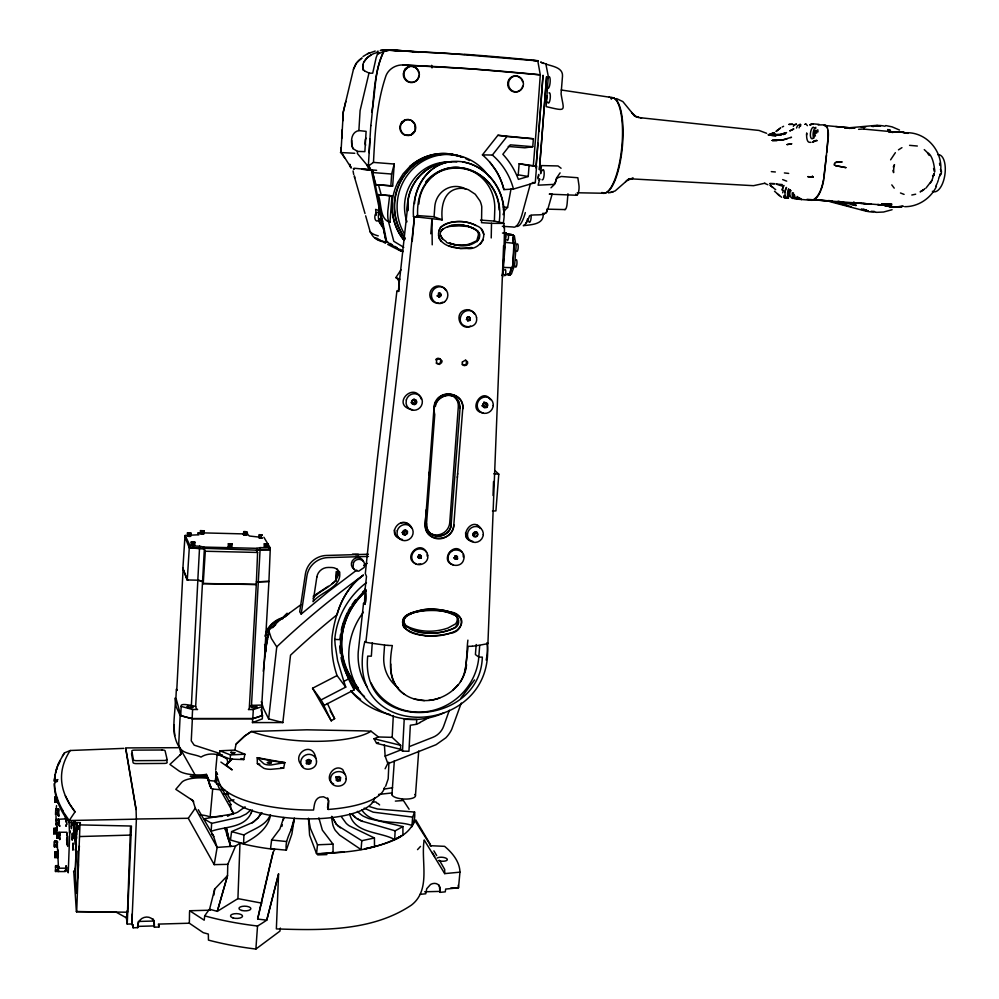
<?xml version="1.0" encoding="UTF-8"?>
<svg xmlns="http://www.w3.org/2000/svg" width="999" height="999" viewBox="0 0 999 999"><rect width="100%" height="100%" fill="white"/><g stroke="black" fill="none" stroke-linecap="round" stroke-linejoin="round"><path stroke-width="1.5" d="M59.153 819.942L58.916 824.55M74.438 832.979L74.176 832.005L73.963 835.039M193.931 545.579L193.931 542.494L194.967 542.22L194.78 545.242L192.432 545.566L191.084 545.229L191.196 542.07L194.967 542.22M203.147 534.04L203.147 531.056L204.146 530.794L203.946 533.716L201.698 534.028L200.362 533.691L200.499 530.631L204.146 530.794M265.547 547.315L265.547 544.243L264.285 543.818L264.148 546.952L265.547 547.315L267.969 546.99L268.182 544.005L264.285 543.818M65.772 816.458L65.734 819.992M75.662 848.975L75.524 850.286L75.699 848.326M267.108 547.352L267.108 544.293L268.182 544.005M73.364 824.212C73.514 824.949 73.776 822.664 73.327 824.587C73.714 819.492 73.539 829.482 73.651 822.627M75.037 835.239L75.025 833.641L75.025 836.151M57.093 845.441C57.13 850.649 57.58 838.498 57.205 841.945M58.516 809.689L58.566 808.765L58.891 816.146M65.946 822.165L65.922 818.868L59.603 819.205M66.796 835.426L66.796 832.629M74.413 837.986L74.775 835.289L74.6 838.998L74.763 835.813L74.75 837.974M190.584 533.404L190.759 536.351L187.837 536.313L187.412 533.016L190.934 533.066L187.412 533.016M503.971 227.784L503.996 223.376L503.259 223.027L494.38 221.091L480.544 220.105M74.413 833.241L74.213 831.33L74.288 835.002M499.125 222.727C508.741 156.681 413.449 145.529 417.694 216.908L413.474 216.596C411.725 192.682 424.912 164.048 451.361 161.626M940.758 171.491L940.758 170.829M57.78 866.52C58.104 862.636 57.83 874.412 57.667 870.504M74.038 832.105L74.001 834.465M73.726 823.925L73.801 821.802L73.701 824.525M74.351 836.388L74.288 838.411L74.463 835.264L74.276 838.973L74.713 836.887M785.077 192.183A5.694 2.223 -85.5 0 1 786.513 187.437C784.952 190.459 783.541 196.266 787.487 198.014M57.33 797.502L57.13 802.409L57.08 801.398M66.821 824.487L66.821 823.825M73.402 823.925L73.801 821.802L73.389 824.537M58.566 866.682L58.367 871.702L58.317 870.716M77.997 877.509L78.397 864.36M177.06 690.384L176.361 689.185L175.924 697.951L180.719 715.421A50.112 14.473 1.9 0 0 192.133 718.543L252.784 718.531A50.112 14.473 1.9 0 0 261.863 715.446L261.775 705.082L268.931 581.331L256.281 581.88L268.906 581.518L270.242 549.7L260.102 549.462L256.356 550.274L257.592 552.459L256.281 584.565L203.234 583.578L205.307 551.248L204.345 549.063L190.11 547.802L190.135 545.953L185.152 535.464L198.963 534.752L198.214 532.754L247.302 534.003L249.375 536.013L259.678 537.162M283.766 817.519L279.895 828.958L271.616 839.997L270.542 848.501A109.465 37.7 2.4 0 0 286.338 850.137C284.378 838.561 293.394 829.607 294.205 818.431L291.121 829.894M306.468 763.636L306.506 760.651L308.791 759.365L311.039 760.726L310.714 763.273L308.991 764.335L306.468 763.636L306.968 761.25L308.579 760.077L311.039 760.726M503.259 223.027C509.577 192.158 483.903 157.979 451.336 161.626M73.651 830.981L73.776 827.884L73.976 830.968M73.639 827.422L73.851 824.038L73.639 831.156L74.101 827.871L73.976 830.419M74.026 831.156L74.226 829.158M74.213 831.33L74.088 833.778M74.475 833.715L74.538 831.318M78.821 827.909L78.846 829.545L78.958 825.574L78.859 829.357L78.946 825.748L78.834 827.322M369.48 806.605L377.497 809.015L414.585 812.075C417.47 837.075 383.566 844.617 364.535 848.913L374.5 846.615L374.425 837.986L349.5 825.948A26.199 14.323 76.9 0 1 346.104 823.226L341.308 816.67M66.733 844.055L66.746 841.595M67.183 844.08L67.195 842.994M280.357 928.083L279.932 931.13L255.881 949.05A163.998 62.9 2 0 1 208.454 940.109L208.341 934.065L203.284 932.679L189.348 923.213L189.523 912.611L189.685 910.751L210.414 910.189M190.135 545.953L199.625 546.178L197.814 580.157L202.16 581.168L203.234 583.578M65.222 818.593L65.235 817.831M67.695 846.403L67.682 836.163M245.292 535.152L245.354 532.167C240.684 531.306 250.162 530.681 246.728 535.014L243.394 534.59L243.768 531.555M74.263 834.427L74.363 832.105M400.574 749.287L400.649 745.304L392.17 737.349L378.434 736.975L374.038 738.761L376.598 743.356L400.574 749.287L402.51 751.123L408.941 751.285L410.339 725.237L416.471 724.312L420.179 722.602M56.269 819.267L56.131 824.949L58.342 824.912L58.466 819.242L56.269 819.267L56.156 821.103M55.632 865.671L55.494 871.49L57.73 871.44L57.867 865.621L55.632 865.671L55.507 867.494M58.978 837.337L59.003 838.473L59.178 832.417L56.931 832.454L56.793 838.261L59.041 838.223L59.216 832.155L59.116 832.829M67.233 845.279L67.245 838.136M68.968 820.878L69.505 833.166M74.176 824.5L73.926 828.92L74.176 824.912M75.961 834.053L75.949 831.842M271.054 860.901L273.214 851.985L274.8 849.437A110.402 38.024 2.4 0 1 239.985 843.156L235.527 846.103L227.772 864.347L227.522 875.636L217.295 911.363L209.578 909.227A333.054 139.535 5.4 0 0 204.72 915.871L204.208 920.191L189.685 910.751M260.19 549.462L260.24 547.614L270.205 547.827L270.155 549.675L256.843 550.162L189.286 547.802L184.915 537.062L182.892 568.219L187.263 579.957L197.852 580.194L202.123 581.156L203.459 583.528L256.306 584.378L249.238 709.253L248.401 709.54L253.321 709.552L262.375 706.53M430.094 845.678L444.592 846.34A164.91 61.376 2.1 0 1 459.952 872.164L458.491 887.811L445.666 889.073L445.267 891.845L440.047 892.357L439.585 888.236A7.517 6.781 -35.9 0 0 438.748 884.902M783.94 197.04L783.965 195.579M797.839 197.015L797.876 197.665M56.031 828.333L55.907 833.815L53.771 833.853L53.909 828.371L56.069 828.084L55.844 833.628M55.007 802.209L55.132 796.74L55.007 802.209L57.143 802.185L57.318 797.652M56.668 841.208L56.531 846.802L54.371 846.84L54.495 841.245C58.791 837.936 55.981 849.1 56.481 845.941M55.619 814.66L55.757 809.078L57.93 809.04L57.917 812.811L57.792 814.622L55.619 814.66L55.757 809.078M54.858 857.592L54.995 851.897L57.193 851.86L57.18 855.743L57.055 857.554L54.858 857.592L54.995 851.897M56.793 838.261L56.931 832.454M59.928 839.335L59.765 832.754M65.859 865.796L65.772 867.344M75.986 849.362C76.311 851.398 76.511 840.596 76.111 844.018M76.636 838.361L76.673 836.687M413.474 216.596L442.245 219.855C440.896 208.254 443.032 192.058 456.63 188.873A19.493 18.119 45.6 0 1 468.419 189.748L475.249 194.243L479.982 200.924A21.778 21.054 48.1 0 1 481.768 206.768L481.53 222.665L491.508 223.339L491.221 237.962M132.318 913.898L131.806 924L127.21 924.063L131.443 826.036L80.257 824.899L80.345 822.689L69.156 822.352L69.206 820.541L75.05 811.825A394.081 130.345 2.1 0 1 70.23 750.499L123.888 748.376M75.924 836.388L75.724 847.851M204.72 915.871A164.91 61.376 2.1 0 0 257.53 926.023A318.981 114.86 -1.6 0 0 266.745 920.154L278.571 873.888L276.361 928.908C321.74 930.419 372.24 931.468 411.501 905.057C431.356 889.61 420.591 861.225 424.188 839.947L444.692 873.613L459.952 872.164M388.948 762.412L388.186 778.845L385.676 786.225M130.507 826.847L127.485 912.212L76.386 911.625L115.847 911.987L126.611 917.969L127.048 911.026M413.611 823.201L414.685 820.891L411.825 826.835L412.662 817.095L414.585 812.075M57.43 781.505L54.433 781.418L54.47 780.369L57.867 779.607L54.421 783.566L54.371 785.077A418.931 138.774 6.5 0 0 69.156 822.352M66.945 839.447L67.233 835.514M257.53 926.023L255.881 949.05M460.039 408.266C459.465 386.201 429.632 395.292 434.752 414.548L426.548 523.551C424.875 539.885 451.073 539.86 451.161 524.238L460.039 408.266L458.391 400.986L453.946 396.678M56.456 833.703L57.08 826.785M57.842 850.324L57.78 851.947L58.267 850.249M59.128 822.214L59.053 819.58M59.84 835.489L59.865 833.191M187.263 579.957L189.286 547.802M217.295 773.763L216.096 771.777L215.759 781.668L215.946 772.964M398.951 289.985L399.163 283.704A6.968 6.818 -78.9 0 0 397.04 278.459L395.879 277.585L400.986 269.805M470.079 244.33A36.176 34.803 82.5 0 1 449.325 242.919A34.94 33.604 82.2 0 0 456.368 244.905C475.599 250.112 493.069 231.094 465.097 225.637C455.382 221.703 428.409 230.032 446.029 241.396M494.38 221.091L494.78 209.378A40.647 39.223 -86.5 0 0 469.692 170.117A40.647 39.223 -86.5 0 0 425.574 182.055M493.031 495.504L493.531 481.53M216.096 771.777L215.996 782.479L216.646 783.89L219.992 784.877A83.292 27.36 2.5 0 0 313.549 810.039C314.373 805.256 314.398 799.2 319.817 797.165L323.426 796.765L327.322 798.626L328.783 801.073L328.172 809.44A83.292 27.36 2.5 0 0 384.578 787.262M209.578 909.227L214.685 889.06L227.522 875.636L217.295 911.363L237.924 898.625L239.985 843.156M261.726 812.674L258.067 817.856L253.396 822.127L231.593 831.618L230.469 839.959A109.465 37.7 2.4 0 0 243.594 843.593L243.918 834.989C252.959 829.045 265.722 826.086 270.254 815.047M308.454 818.193L309.603 835.214L316.546 853.695C346.029 852.809 377.098 850.286 402.922 834.939L402.909 826.573L368.756 818.568L363.349 816.195A25.237 20.28 61.7 0 1 358.803 812.761L357.417 811.375M440.047 892.357L439.96 887.399L438.961 885.414A7.792 6.394 -45.3 0 0 430.569 884.452L426.748 888.698L425.761 893.78L420.092 894.342M472.202 646.278A152.747 29.158 2.9 0 0 487.912 643.606L503.583 245.592M76.686 911.612L80.045 822.652L80.257 824.899M76.199 850.349L75.175 868.818M76.286 850.511L75.3 878.571L76.111 893.443L77.235 880.656A16.971 0.674 -88.5 0 0 77.91 864.734A16.971 0.674 -88.5 0 0 77.835 851.148M75.05 868.456L74.863 871.34L74.775 870.229M57.867 800.461L57.692 801.872M66.621 839.41L66.758 838.523M75.687 848.651L75.849 842.931L75.624 843.581M228.234 546.89L228.371 543.731L232.13 543.918L231.905 546.903L228.234 546.89L229.108 546.54M260.102 549.462L251.498 705.356L250.312 705.794M351.723 140.472L351.81 145.292L352.984 148.601L357.517 151.386L364.872 151.636L366.109 131.369L358.878 130.582C350.711 132.093 350.387 142.595 352.984 148.601M185.152 535.464L185.065 537.275L185.664 537.1M421.328 556.131L421.228 558.191L418.481 557.979L418.131 556.743L418.856 555.069L419.817 555.132L418.356 555.894L418.856 555.069L420.641 555.394L421.328 556.131L420.304 555.344L419.605 556.955L417.619 556.905M76.773 834.989L76.836 825.137M179.745 747.876C169.605 733.104 175.836 714.285 175.325 697.839L176.111 706.555L180.157 715.546L178.771 743.119C178.534 754.47 193.968 753.383 201.011 757.092C208.853 751.935 219.905 753.721 227.085 759.165L227.747 762.175L226.174 765.072L232.168 769.904L220.891 762.087M176.748 690.559L183.142 568.281M189.348 545.729L189.248 547.589L190.11 547.802M192.133 718.543L192.582 709.49L181.169 706.405C179.795 702.434 192.407 705.794 195.667 706.38L196.528 709.203L197.602 709.49L192.582 709.49M180.719 715.421L181.169 706.405M180.157 715.546L192.37 718.731L191.259 740.821L194.181 745.142L219.705 753.433L219.842 750.786L234.827 750.099L244.917 754.233L243.768 759.577L230.22 759.103L218.331 754.47L219.705 753.433M454.795 558.803L455.182 555.906L456.131 555.981L454.682 556.743L455.182 555.906L456.955 556.231L457.517 559.015L455.881 559.303L453.846 557.742L455.881 559.303M191.396 705.257L197.852 580.194M195.667 706.38L204.345 549.063M345.791 101.461L343.294 111.988L341.021 151.786L351.236 167.982L349.95 165.11M392.17 737.349L393.306 715.559M66.334 866.046L66.234 867.619M74.937 838.661L74.763 840.284M216.646 783.89L217.045 776.548L219.992 784.877M341.109 147.477L341.121 152.56L344.555 157.78M402.51 751.123L404.208 719.33L416.733 719.48L416.471 724.312M58.479 870.154L58.367 871.078M230.22 759.103L230.444 754.907L219.842 750.786M349.675 813.96C354.458 833.953 379.995 831.393 394.68 839.547L395.154 830.831L402.909 826.573M337.05 675.574L312.55 688.249L321.066 699.912L345.741 687.112L337.05 675.574A102.697 96.541 -40.9 0 1 332.13 636.213C335.377 613.349 343.581 589.085 363.349 575.212C350.199 584.69 341.146 599.1 337.088 614.685A713.848 604.932 -43.1 0 0 290.522 655.182L282.842 722.564L252.46 722.577L252.685 718.718L262.487 715.571L261.076 709.64M262.487 715.571L262.3 718.88L252.46 722.577M403.084 251.636A600.861 287.038 86.6 0 1 392.07 245.242L387.337 242.208L386.463 240.522L372.452 170.567L371.253 170.242L368.356 166.059L369.967 138.686M252.784 718.531L253.321 709.552M438.586 235.414C437.325 222.078 454.882 220.879 464.423 221.803A38.486 37.175 84.8 0 1 476.048 225.512C491.733 231.181 480.844 250.899 466.933 248.426C457.105 248.901 440.884 247.065 438.586 235.414L439.011 238.274L441.196 241.533M66.771 832.242L60.315 832.242M369.131 152.66L370.804 125.512M444.692 873.613L444.692 869.455L439.46 860.301M53.909 828.371L53.771 833.853M54.495 841.245L54.371 846.84M66.321 867.944L65.971 869.729M256.843 550.162L256.955 548.326L260.24 547.614M342.744 120.891L343.294 111.988L353.459 69.281L355.669 64.173L358.479 60.714A19.006 18.282 59.8 0 1 362.088 58.042M341.646 138.624L342.195 129.758M358.878 130.582L360.102 110.577L368.968 73.177L372.702 73.202L376.186 57.505L377.522 54.108L379.295 52.572C371.029 52.01 357.879 63.337 364.498 70.991M806.593 134.977L806.705 133.229M56.131 824.949L56.256 823.114L58.466 823.076M55.494 871.49L55.607 869.667L57.855 869.617M336.064 581.168L336.588 571.928L339.573 571.99M57.105 852.746C57.443 848.875 57.105 860.589 56.993 856.655M65.335 871.091L65.559 869.58M74.925 838.773L74.8 840.097M76.274 848.276L75.824 851.473L76.698 823.613M79.396 845.916L79.121 849.637M245.105 806.842L237.662 812.162A26.136 19.705 -56.2 0 1 232.592 813.985L203.921 818.83L211.651 823.376L211.139 831.318C224.65 826.36 244.181 828.408 251.199 813.011M370.779 125.799C374.063 101.136 372.977 74.575 383.703 51.636L386.151 50.624M69.605 832.866L69.818 830.656L68.232 872.814L68.157 870.516M76.923 830.594L77.035 823.963L76.886 825.099M357.517 151.386L357.367 153.496L366.77 164.773L369.168 169.73L371.853 170.192L373.476 172.178M335.801 580.968L336.426 571.715L339.348 571.74M394.243 164.036L392.669 186.026L390.871 185.777L391.645 174.026L394.243 164.036L373.476 162.4L368.356 166.059M365.222 604.407L364.523 603.371L365.097 589.148L366.496 576.473L365.322 573.563L377.035 461.613L396.878 291.209L399.051 291.209M372.252 642.969L371.353 656.168L367.707 656.131C359.503 734.69 480.182 727.534 482.33 657.13L478.796 657.092L475.412 654.557L476.186 644.505M56.606 828.446L56.656 826.872M373.476 162.4C375.025 133.029 376.473 103.459 386.089 75.424C388.873 68.806 395.916 64.698 402.997 64.96L438.449 66.746A2492.28 1834.102 -30.2 0 1 540.284 74.838A1142.506 171.104 -86.3 0 1 533.329 165.634M384.553 645.379L383.803 656.218A39.898 37.425 -39.6 0 0 398.476 687.999M391.945 794.704L394.33 760.938M442.245 219.855L434.078 216.771L434.79 206.731A21.766 20.991 -86.5 0 1 465.696 189.023M426.273 509.665C426.261 517.969 422.265 528.871 429.732 535.352A14.361 13.786 -50 0 0 436.201 538.586C444.655 540.359 453.421 533.441 453.833 524.85L457.43 476.523M415.472 795.416L418.706 750.986M76.199 847.914L76.261 847.052M391.958 195.841L389.985 222.19C379.183 219.455 381.855 202.21 378.034 194.605L391.958 195.841L378.034 194.605M66.259 821.028L66.309 820.366M428.746 475.187L428.958 472.352M457.355 477.51L457.654 473.601M503.671 258.566L502.984 267.42L512.624 267.682L513.936 243.219A5.519 1.399 -86.1 0 1 512.986 237.45L513.161 235.177L502.472 233.017M504.008 254.146L504.582 246.765M502.684 276.985L506.068 232.929L504.033 232.517M478.796 657.092L479.695 645.554M504.595 274.713L510.077 274.862L510.252 272.602A5.482 1.399 -86.3 0 1 512.05 267.532L512.624 267.682M494.867 470.504L498.788 474.163L495.916 510.901L492.47 511.013M538.911 131.618L543.019 75.262L536.001 167.645M457.592 474.263L462.737 408.891C464.935 390.122 434.365 389.111 434.028 407.604L425.237 524.263C423.688 542.869 453.596 542.694 453.833 524.85M470.054 318.169L469.867 320.429L467.669 320.779L467.12 317.27L469.318 316.933L470.054 318.169L468.531 317.133L466.795 318.731L467.057 317.894M519.13 163.736L536.588 166.159L535.289 182.592L513.474 189.036L503.883 189.61C500.524 176.149 493.019 163.873 482.442 154.882L497.902 135.277L533.379 138.774L532.754 146.703L510.264 144.843L502.847 154.271A75.524 72.915 -87 0 1 518.381 179.383L528.221 176.486L529.083 165.559L519.13 163.736L518.219 174.825L517.232 175.125M537.999 143.194L535.988 167.77M337.425 825.449L361.788 840.708L361.051 849.575L339.598 835.102L335.264 830.344A18.781 10.802 83.4 0 1 332.867 824.987L331.406 816.97M567.944 193.756L567.132 203.634A6.206 1.723 -85.5 0 1 564.66 209.503M430.781 233.778L431.943 219.081L432.217 244.817M57.867 809.452C58.167 807.354 57.855 817.219 57.742 813.798M73.339 824.849L73.264 825.574L73.327 822.652M75.424 839.048L75.25 839.747M543.094 213.087C544.742 224.613 531.181 224.638 523.289 225.687L525.037 224.488A34.54 8.866 -85.6 0 0 528.209 219.193M611.038 98.876L611.151 97.552M611.6 98.851L611.713 97.515L561.188 89.997M826.473 155.469L823.713 178.134M826.735 152.422L828.034 137.188A12.363 4.97 -82.9 0 0 827.709 130.232M56.356 807.716L56.543 805.594M58.417 819.642L58.504 818.968L58.279 824.762M203.684 548.926L203.846 547.077L199.625 546.178M390.796 664.073A39.411 35.202 -37.9 0 0 393.581 681.33L395.167 684.402A39.311 35.24 -32.4 0 0 400.562 691.133C410.089 700.336 424.775 702.634 437.2 698.801C444.18 696.64 450.611 692.757 455.706 687.524C468.718 675.399 465.809 656.106 467.894 640.122M59.228 822.289L59.328 821.265M76.236 831.405L76.511 823.938L75.699 843.793M66.846 867.344L66.596 870.454M215.697 770.204L217.195 754.058M54.808 776.747L54.47 780.369A419.568 139.373 4.3 0 1 57.467 766.221L58.841 762.761M294.355 818.256L291.87 834.015L286.338 850.137M465.134 671.59L468.119 646.316L472.265 646.291M67.12 834.265L67.183 833.566M198.039 534.54L198.214 532.754M336.476 777.222L336.176 780.269L337.749 781.293L340.234 780.619L340.647 777.522L339.073 776.498L336.476 777.222L339.56 777.597L340.234 780.619M76.386 824.862L76.399 824.65M75.574 850.161L75.662 849.3M66.259 871.078L66.533 870.741M412.212 241.383L414.423 216.97L401.186 338.711L365.846 642.32A150.849 28.634 3.4 0 0 387.974 645.416M132.717 924.824L133.142 927.784L137.687 927.659L137.874 922.864M316.546 853.695L317.495 844.792L310.377 828.321L308.654 818.793M137.687 927.659L138.062 924.3A8.279 7.293 -19.4 0 1 146.578 917.032A8.279 7.293 -19.4 0 1 154.358 923.825L154.37 927.172L158.891 927.047L159.228 924.075L189.348 923.213M364.523 603.371L363.536 603.359L358.241 651.897A62.6 58.779 -39.5 0 0 367.12 686.837M263.261 671.266L266.671 640.709A17.932 16.971 -29 0 1 269.33 633.241M262.387 538.049L259.041 537.699L259.39 534.665L262.325 535.177L259.39 534.665M265.222 654.308L266.77 640.434L268.931 633.229M282.842 722.564L268.631 718.88L276.748 646.915L271.328 638.373L268.681 630.419L279.508 620.379L300.861 604.72M816.22 130.507L813.848 137.313A5.907 2.335 -81.4 0 1 810.389 135.489A5.907 2.335 -81.4 0 1 813.174 127.173L815.796 128.584M75.599 850.499L75.762 851.335M389.66 195.467L387.837 210.901A10.44 1.973 -86.5 0 0 388.998 221.666L389.985 222.19M215.06 782.367L215.572 778.483M213.886 895.092L214.685 889.06M371.665 112.313C375.961 92.07 374.001 69.693 384.066 50.986L388.599 50.125L399.5 50.599A1075.349 552.085 -68.8 0 1 409.228 51.336M73.601 871.902L73.726 870.953L76.386 911.625M74.088 828.433L73.739 829.769L74.188 828.945M210.427 786.188L211.326 788.423L212.687 789.01L210.127 816.945L222.053 816.37M268.681 630.419L266.983 641.795L267.632 639.11M368.369 554.245L326.448 555.456A21.291 20.355 -33.6 0 0 305.407 573.913L299.712 611.775L301.174 614.098L306.905 575.998A21.229 20.28 -33.7 0 1 327.884 557.604L368.456 556.418M414.523 203.559C415.472 184.778 428.346 166.196 447.377 162.275M451.161 524.238C450.936 534.59 436.488 540.559 429.558 532.417A12.625 12.113 -45.2 0 1 426.61 525.986L426.548 523.551M62.775 811.076L69.206 820.541L136.351 819.155L136.051 808.903L125.699 747.914L179.695 747.689L180.869 754.195L169.917 764.397L178.809 770.816A19.968 6.406 1.4 0 0 206.406 774.387L209.028 780.519A92.345 30.445 2.5 0 0 211.326 788.423L208.454 780.906M327.347 703.421L334.64 718.643L331.243 720.841L323.089 704.033L324.213 705.394L354.22 689.809C343.631 672.027 337.724 650.249 341.858 629.657A72.228 67.982 -39.2 0 1 365.784 590.059M246.716 531.705L246.728 535.014M472.789 541.271C456.605 539.41 471.828 515.097 480.606 528.334M415.159 129.808L414.797 124.376L411.813 120.779A8.666 8.329 81 0 0 405.919 119.668C401.148 120.779 398.651 126.386 400.499 130.807A8.841 8.504 82.2 0 0 404.845 135.14L410.889 135.04L414.273 132.005M227.772 864.347L214.198 864.635L217.133 847.402L213.399 835.713L198.302 809.714M538.773 174.925L537.899 178.833M418.893 204.071C419.867 183.604 438.399 165.147 459.39 167.47M57.667 857.804L57.817 851.648M266.508 645.292L267.195 641.383M363.074 64.485L363.099 70.217M503.109 214.673A10.252 2.16 -79.6 0 1 505.307 209.728L507.592 207.355L511.013 188.961M434.028 407.604L435.564 402.11M479.445 237.812L477.01 241.758M283.416 819.742L283.853 817.582M487.012 406.281L486.8 407.367L484.577 407.829L483.141 406.818L482.629 405.169L483.691 403.047L485.914 402.585L487.35 403.596L487.862 405.244L486.8 407.367L483.741 406.893L483.279 404.021L483.691 403.047L486.563 403.409L487.337 405.257L485.989 407.205M234.827 750.099L236.064 744.143L244.88 735.888L251.423 731.468L306.868 729.807L363.961 730.893L371.041 731.231L378.434 736.975M402.447 539.497C384.003 535.676 401.673 512.312 411.326 527.335M57.118 828.109L57.368 826.697M547.165 209.827C546.49 217.32 534.527 213.561 529.57 215.709L528.221 219.293M66.171 825.998L66.171 825.236M547.327 210.602L546.378 212.662L543.394 214.036M793.393 126.374L793.718 124.937L796.39 124.188L793.718 124.937M273.039 852.534L257.68 919.08L266.745 920.154L278.571 873.888M435.402 406.343C436.351 398.688 444.967 393.156 452.272 395.941M59.853 826.323L59.828 825.424M797.976 197.377L797.464 198.888M337.05 777.622L337.212 779.769L338.162 780.119L339.785 778.883M59.665 839.759L59.628 837.836M187.837 536.313L188.611 533.404L189.261 536.475M530.444 183.654L522.452 212.987A37.587 9.503 -85.7 0 1 513.061 226.985L502.36 226.311M58.392 816.108L58.354 813.661M58.854 815.346L59.116 815.621M547.839 209.178L552.06 194.418L549.275 194.143L576.635 195.267M509.89 273.301L511.85 267.57A4.733 1.199 -86.3 0 0 512.937 263.399L514.16 247.64A4.745 1.199 -86.1 0 0 513.761 243.082L512.849 237.637M782.692 192.77L783.403 190.372M59.041 867.144L58.891 866.483M59.278 825.923L59.553 826.061M270.554 815.122C267.807 829.245 255.407 837.374 243.594 843.593M793.93 194.817L792.694 198.501M268.481 627.971L268.232 630.519M56.294 769.655L59.328 761.688L64.523 752.859L70.23 750.524M469.78 319.742L470.054 318.918L469.867 320.429L469.78 319.742L467.669 320.779M353.459 69.281L356.581 62.837L361.538 58.342M796.49 128.034L797.514 125.649L800.062 124.326M552.147 194.156L551.361 194.755M449.338 710.264L443.668 726.198A17.732 16.459 -38.3 0 1 432.829 737.337L409.715 746.44M461.263 703.071L451.698 729.432A30.32 28.397 -38 0 1 445.854 737.799L436.063 744.705L387.887 763.723L385.152 756.118L384.39 744.842M376.261 215.285L375.636 209.353L378.696 210.502L379.008 211.988C377.709 216.034 378.184 222.065 381.655 224.713L382.068 226.661L378.896 221.366M264.985 636.226C267.32 627.622 274.275 620.379 282.967 618.131M926.036 188.037L931.892 180.482L934.265 173.414L932.966 175.824L934.127 175.1L932.579 175.861M939.984 174.925L940.459 174.35M438.848 230.981L440.459 227.397C450.524 219.805 465.059 219.917 476.073 225.512M483.366 239.685L480.244 244.218M441.296 295.329L438.761 297.078L438.074 295.891L439.448 296.815L438.761 297.078L438.274 294.156L439.747 293.057L440.497 293.718L438.848 293.619L439.747 293.057L441.121 294.318L440.384 296.666M401.873 122.053L400.936 123.938L405.407 119.955M385.114 768.78L388.349 762.337M265.709 632.879C268.669 625.449 275.187 619.805 282.817 617.569M440.934 231.406L442.969 228.671M404.832 69.368L403.284 73.701A8.204 7.83 75.4 0 0 410.601 82.555A8.204 7.83 75.4 0 0 418.956 75.15M397.714 182.567L403.134 173.789L410.089 166.271M364.011 61.901L367.12 57.742L370.854 55.12M58.067 803.071L58.354 802.759M930.219 183.341L931.892 180.482M936.425 186.488C930.656 198.464 918.069 206.88 904.669 206.668M261.688 812.736L257.779 818.181L252.16 822.864M62.388 756.106L64.523 752.859M890.609 159.815L895.366 152.672M133.142 927.784L133.117 924.824L131.806 924.862L136.401 819.018L188.274 818.293L195.292 808.166L192.894 800.611L175.787 789.322L181.681 782.404A20.467 6.743 1.3 0 1 207.53 778.296L208.516 781.068M461.038 697.964L474.562 679.944M893.281 166.945L894.492 164.635L894.03 166.696A22.79 20.342 -77.2 0 0 893.606 172.615L893.019 170.442M309.84 760.639L310.015 761.987L308.391 763.161L306.243 760.564M482.442 154.882L492.37 155.045L506.93 136.538L533.379 138.774M560.102 172.877L556.493 178.122L555.219 183.017L553.533 184.403L538.111 185.19L539.76 178.833L539.373 179.683A5.794 1.523 -85.4 0 1 538.973 180.145M458.191 684.702L452.972 690.122M417.52 849.637L420.517 846.415M437.112 399.65C444.755 388.274 464.473 395.329 462.737 408.891M272.615 627.722L275.724 624.612M280.894 619.43L287.1 613.211M284.952 617.02L289.298 613.386M250.811 810.064L246.154 814.023L239.91 817.045L211.651 823.376M625.524 181.718L629.245 178.621L615.134 190.946L610.589 192.445M236.064 744.143L244.455 736.163L251.423 731.468A71.616 21.154 2.7 0 0 371.041 731.231M448.464 553.97L453.134 549.712M922.839 190.472L924.887 188.611M483.279 404.021L484.315 403.084M410.314 135.227L414.772 131.256M404.395 70.629L408.903 66.621M301.174 614.098L328.546 591.458L356.768 570.079M313.074 598.214C320.479 589.123 337.05 585.664 338.586 572.889L337.025 568.906M313.174 596.253L328.271 586.263M332.13 583.653L334.702 581.918M550.973 187.812L554.807 184.053L556.868 178.109L561.338 176.486L577.847 177.747L578.921 185.077A6.344 1.798 -85.3 0 1 578.171 193.344A6.344 1.798 -85.3 0 1 575.761 194.081M406.63 616.046C414.86 607.267 473.551 607.28 454.508 628.034C460.876 625.399 459.677 615.521 452.784 614.485M788.011 198.127L789.222 194.455A5.694 2.223 -85.5 0 0 789.435 189.71M922.764 190.197L920.154 191.87L923.551 189.872M362.999 56.531L367.644 53.684L375.212 51.049M898.476 149.85L901.947 147.652M261.775 705.082L251.498 705.356M397.202 838.448L401.061 836.138M377.522 54.108L383.703 51.636M381.655 224.713L382.08 222.377M790.821 137.612L791.495 137.238L781.942 140.11L772.289 140.447L781.942 140.11L786.925 138.948M399.063 837.312L394.68 839.547M782.192 127.01L783.591 126.286M345.741 687.112L343.843 681.38L348.389 679.02M627.135 180.394L633.316 178.159L630.294 178.809L753.508 185.689L764.947 183.204M805.007 124.338L806.23 124.038L805.157 124.263M939.609 176.386L941.308 173.501L941.445 171.054L940.396 169.48M816.595 140.559L812.587 142.12L816.283 140.31L817.157 140.709M230.869 814.66L233.666 813.386L220.267 789.759A83.679 27.635 2.5 0 1 217.695 783.553M440.821 302.972L442.644 302.16M411.251 613.861C392.357 621.153 414.173 633.89 424.712 632.754A55.769 53.846 -59.3 0 0 454.52 628.059M233.978 799.812L228.459 801.235M376.598 743.356L378.584 742.557M367.644 53.684L369.817 52.835M385.152 756.118L401.036 749.862M200.362 533.691L201.236 533.366M454.795 558.154L456.506 556.181L457.617 556.967M892.095 209.715L883.553 212.025L876.248 212.362M470.591 326.149C460.027 331.368 453.796 313.286 464.697 310.127A8.654 8.329 -69.5 0 1 474.45 313.873M447.515 226.748L460.689 225.025A35.802 34.59 83.5 0 1 469.418 226.823L473.526 228.584M187.4 536.001L188.187 535.776M788.935 124.425L792.781 124.276L789.06 124.376M468.531 317.133L469.318 316.933M901.036 206.793L903.308 206.219L892.656 207.268L882.442 204.658L890.658 207.043L901.036 206.793L897.577 207.255M228.371 543.731L232.13 543.918M227.56 815.771L229.47 815.296M901.96 206.418L892.656 207.268L881.88 204.32M769.18 134.653L774.3 132.605L768.219 134.79M400.624 523.201C404.907 521.49 410.289 523.813 411.713 528.259M361.788 840.708L374.425 837.986M508.416 274.625L509.128 274.475M74.288 833.428L74.301 834.34M608.428 192.882L613.086 191.92M911.812 195.017L915.671 194.206M783.366 134.415L784.952 134.091M474.15 536.326L472.802 534.328L473.551 532.754L475.112 531.868L477.235 532.479L477.959 534.602L477.21 536.176L475.649 537.062L473.526 536.451L473.126 534.328L474.163 532.592L477.235 532.479L477.447 534.44L476.423 536.176L474.15 536.326L473.276 535.352M783.204 134.44L784.864 134.116M352.497 554.145L358.316 554.258M895.516 131.905L892.02 132.417L899.013 131.793L907.579 133.229L901.023 131.905L893.568 132.13M383.678 789.185L392.557 787.699M380.769 50.35L388.586 50.125A1074.787 551.61 -68.8 0 1 418.506 52.235M532.754 146.703L524.875 147.815L508.241 146.441M412.962 403.946L411.538 401.81L412.287 400.199L413.911 399.313L416.059 399.962L416.858 402.048L416.133 403.783L414.485 404.695L412.3 404.033L412.2 400.799L413.873 399.687L415.259 399.962L416.346 402.048L415.284 403.821L412.962 403.946L412.05 402.922M343.881 851.91L321.416 853.596M378.609 794.43L392.207 792.931M243.394 534.59L244.83 534.453M259.041 537.699L260.439 537.562M781.717 134.653L773.251 134.728L780.069 134.603L786.563 132.592L780.169 134.578L773.251 134.728L781.53 134.678M865.708 126.935L861.25 127.335M851.273 128.359L854.32 128.084M871.852 126.398L876.31 126.061A42.87 38.511 -77.7 0 1 880.494 126.186M844.717 128.184L874.237 125.549A43.494 39.073 -77.7 0 1 884.989 126.236M849.113 128.421L855.181 127.884M471.915 247.527L460.464 248.539L449.2 245.991M813.036 123.926L809.939 124.875L813.036 123.926L811.126 123.839M418.244 564.198L420.741 563.985M395.354 801.098L402.809 800.549L402.147 799.387M372.215 802.11L375.911 801.935L377.197 803.371M235.527 846.103L217.133 847.402L195.292 808.166M329.183 853.246L333.067 852.996L333.042 844.167L322.365 830.132L318.868 817.894M858.603 129.333L864.222 128.971M245.354 532.167L246.678 532.092M768.93 134.902L775.137 133.891L768.393 134.915M230.444 754.907L244.917 754.233M317.495 844.792L333.042 844.167M317.682 854.907L326.923 854.595M79.608 836.55L130.732 835.077M138.237 921.465L153.946 921.028L154.37 927.172M137.512 926.398L154.158 925.923M450.774 888.099L457.005 887.949M424.7 891.782L439.523 891.408M55.682 866.757L57.917 866.707M894.33 132.03L901.023 131.905L907.579 133.229M55.032 852.934L57.243 852.896M54.97 855.793L57.18 855.743M56.918 836.4L59.166 836.363M54.545 842.257L56.718 842.219M54.483 845.054L56.643 845.017M53.946 829.345L56.081 829.307M53.884 832.092L56.019 832.055M56.98 833.491L59.228 833.453M818.081 124.937L824.287 124.85A12.987 5.207 -82.9 0 1 828.283 137.15L823.963 178.184A25.012 10.027 -83.5 0 1 811.488 200.3L796.215 199.051A24.525 9.64 -83.6 0 1 793.955 198.127M532.267 182.63L535.289 182.592M55.732 812.836L57.917 812.811M56.319 820.266L58.529 820.229M55.12 800.411L57.255 800.386M55.807 810.039L57.979 810.014M909.577 145.342L917.332 146.029M207.755 779.22L208.104 780.419L206.631 775.736L190.21 776.335L192.208 777.06L206.968 776.947L207.53 778.296M59.678 868.206L65.672 868.193M58.829 871.565L65.272 871.553L65.21 870.504M192.37 718.731L252.685 718.718M875.748 126.174L879.395 126.199M439.198 303.321L434.49 302.472A8.729 8.541 -76.8 0 1 434.153 287.1C438.149 284.678 443.806 286.313 445.904 290.484M811.001 142.32L809.415 142.308A9.64 3.796 -81.8 0 1 806.717 133.229M339.56 572.065L336.426 571.715M577.197 192.77L604.582 193.269M546.878 209.153L565.147 209.578M191.196 542.07L193.931 542.494M203.846 547.077L256.955 548.326M205.307 551.248L257.592 552.459M200.499 530.631L203.147 531.056M387.962 645.429L392.332 645.541C389.198 662.15 388.324 684.053 404.595 694.43M343.843 681.38L337.612 660.676L335.152 644.817L334.765 639.447L340.297 639.622M265.547 544.243L267.108 544.293M772.289 140.447L776.935 140.622M464.71 54.495L389.111 50.25L384.066 50.986L389.448 50.25L446.153 53.234L537.799 60.889L540.284 74.838L472.752 68.981L402.997 64.96M228.559 794.292L223.751 793.755M829.782 201.049L807.042 199.325M451.198 225.324L468.831 226.573M841.383 201.898L815.871 200.025M814.272 199.788L819.904 200.187M821.29 200.287L832.417 201.074M416.745 215.522L434.078 216.771M840.733 201.835L871.378 204.108L855.556 202.909M851.785 202.66L861.737 203.384M503.184 207.03L507.592 207.355M372.789 173.501L375.949 184.653L390.871 185.777M375.949 184.653L392.669 186.026M862.949 203.459L880.544 204.807M372.852 172.565L391.645 174.026M891.62 205.669L877.634 204.57L884.802 205.132M493.806 473.776L498.788 474.163M355.494 554.67L358.641 554.92M899.013 131.793L902.472 132.068M782.304 184.565L776.098 184.066L783.366 186.463M529.083 165.559L536.588 166.159M794.43 194.855A5.757 2.273 -85.5 0 0 794.692 196.603L796.191 198.451L799.375 198.714M424.388 700.599L414.21 699M371.578 171.491L386.151 241.733L387.737 241.87M771.315 171.628L775.349 171.978M890.658 207.043L894.105 207.342M813.948 123.926L819.118 124.388M835.751 126.548L848.95 127.735M286.438 841.533L271.616 839.997M893.318 131.856L864.06 129.121M848.7 127.71L824.225 125.462A12.363 4.97 -82.9 0 1 826.872 127.647M366.77 164.773L368.419 164.922L370.779 169.83M212.687 789.01L220.267 789.759M218.331 754.47L222.352 754.882M503.658 232.68L506.068 232.929M507.692 234.603L513.161 235.177M504.92 242.345L514.51 243.344M784.39 172.939L788.673 173.414M609.79 97.228L609.04 97.24M412.662 817.095L373.151 812.162L364.185 808.154M335.739 776.722L336.888 776.872L338.162 780.119M412.537 409.727C389.96 405.644 414.011 380.132 421.428 399.35M280.669 767.756L283.629 768.156L284.79 762.624A83.941 29.408 1.6 0 1 257.218 757.704L257.342 763.636L263.724 768.231A6.981 1.911 3.2 0 0 270.791 769.317L283.629 768.156A85.415 22.34 3.6 0 1 280.881 767.769M497.902 135.277L506.93 136.538M764.622 183.341L767.806 184.728M404.071 534.577L402.872 533.229L405.207 534.752L407.192 532.592L406.406 530.794L404.458 530.432L402.784 532.167L402.897 534.29L404.795 535.214L407.367 533.678L407.53 531.368L405.719 530.019L403.534 530.494L402.51 532.13L402.897 534.29M611.625 97.902L614.11 98.114L612.362 97.852A47.827 14.148 -84.7 0 1 622.065 149.7A47.827 14.148 -84.7 0 1 601.935 192.457M906.368 132.73C926.148 132.168 942.219 150.424 940.771 169.78M188.099 580.007L187.05 579.757L182.829 568.406M885.751 125.562L892.057 126.848L899.487 130.032M224.812 790.072L220.742 789.385M518.219 174.825L528.221 176.486M216.234 781.255L209.028 780.519L207.08 776.148M396.878 291.209L398.314 291.458L408.116 202.472L407.942 204.445A45.904 44.306 -86.8 0 0 407.904 210.277M412.425 825.599C396.203 819.679 372.889 826.098 361.8 810.002M483.029 412.824C466.97 411.138 482.08 386.288 490.409 399.75M237.924 898.625L261.888 903.158M462.874 161.975C485.514 165.734 503.608 187.088 503.409 210.09M863.373 209.266L868.131 211.151L863.81 209.315M463.236 167.969C483.004 171.428 498.988 189.785 499.138 209.965M851.235 204.333L855.981 205.469L853.845 201.848M841.832 202.06L855.981 205.469L854.345 202.934M838.124 201.161L846.515 203.197M374.038 738.761L400.649 745.304M399.9 279.221L395.879 277.585M202.71 533.404L203.946 533.716M266.571 546.628L267.969 546.99M243.918 834.989L231.593 831.618M831.83 201.398L836.263 202.56M839.222 203.334L848.089 205.669M861.225 209.116L863.848 209.802M835.264 202.435L851.273 206.631M861.725 209.378L863.96 209.965M351.536 813.773L355.369 817.544L361.089 820.891L395.154 830.831M813.71 140.959L814.697 141.234M371.253 170.242L372.452 170.567M507.992 274.126L510.227 274.75L511.388 274.088L513.661 267.695A4.733 1.211 -86.3 0 0 514.747 263.511L515.984 247.764A4.745 1.211 -86.1 0 0 515.571 243.207L514.36 235.926L511.088 234.266A4.695 1.186 -86.1 0 0 510.764 234.365M507.18 274.026L510.077 274.862M905.881 132.73L908.091 133.429M883.99 205.282L887.274 206.356M468.306 320.492L466.945 319.53M545.429 63.886C551.323 66.246 563.124 67.133 562.499 76.149L561.076 93.794C563.723 111.176 567.632 111.663 546.141 106.618L548.289 76.374L545.791 63.611M453.146 564.822C439.011 561.026 454.183 540.297 462.225 552.335M362.587 821.44L356.755 818.568M616.52 98.589L622.852 101.586L634.715 116.109L631.568 112.5L635.601 116.196L638.636 117.532L635.751 116.608L641.545 118.032L640.072 117.695L759.053 130.457L766.608 133.292M782.667 179.595L786.7 181.156M900.461 192.982L904.095 194.393M241.034 758.503L243.768 759.577M882.392 204.42L886.15 206.044M470.779 540.909L466.67 537.899L465.509 532.829M796.191 198.451L796.902 198.776M792.17 198.389L789.972 196.229A5.732 2.248 -85.5 0 1 790.234 189.773M409.965 631.48L404.27 627.809A9.041 8.616 -33.5 0 1 402.709 624.512L403.059 619.617A9.041 8.616 -33.2 0 1 405.07 616.408C418.169 608.066 435.564 607.492 450.224 611.987C465.921 613.374 464.323 632.467 449.375 633.441C437.462 636.713 404.695 638.923 402.535 622.052C403.496 613.361 413.873 612.212 420.641 610.377C431.356 606.368 477.51 612.087 456.306 630.706A58.579 56.556 -59.2 0 1 425.112 635.689M401.223 251.273L387.699 244.43M397.827 248.988L401.998 251.111M403.783 247.34L393.806 241.308L388.623 222.09M377.397 239.261L375.224 237.987M415.971 563.786C401.985 558.129 419.83 539.035 426.623 552.447M383.803 242.32L385.514 243.257M781.618 197.265L774.5 191.246M333.616 783.928C323.139 779.307 334.041 762.749 342.769 769.605L345.042 774.412M381.818 241.209L376.66 238.087M477.559 525.337L480.531 528.059M788.76 189.173L791.171 190.809M340.359 827.809L336.288 824.212L332.018 816.932M512.2 235.102L509.278 234.141A4.695 1.186 -86.1 0 0 508.354 235.327M399.051 538.361L395.504 534.952L394.318 530.007M772.751 187.35L770.029 185.24L775.686 189.698M406.993 627.185L404.732 624.812L403.908 621.116A7.093 6.781 -31.6 0 1 405.894 616.72M211.925 834.252L213.798 836.55M355.369 817.544L351.66 813.935M933.541 168.506L934.477 170.005L934.115 168.906C935.226 180.307 935.351 156.968 927.771 152.772M777.409 193.956L779.382 195.704M365.846 642.32L364.847 641.42C340.147 746.553 497.29 737.999 487.175 642.744L487.974 643.618M377.934 803.408L379.62 804.932M302.959 766.408C289.348 755.469 312.375 739.098 315.846 758.191M924.262 149.6L927.159 152.36M442.682 239.398L440.646 235.127M477.784 231.106L479.557 234.166M800.361 124.338L800.561 126.186M56.993 829.083L57.23 830.281M476.411 532.442L477.297 533.416M58.192 852.684L58.367 853.408L58.129 852.821M402.797 623.226L405.032 625.349L409.802 627.509A56.131 53.259 -43.3 0 0 448.052 627.996L455.569 623.888A7.505 7.068 -42.7 0 0 456.955 617.007M418.581 557.33L419.58 558.478M806.63 124.75L807.404 125.662M561.076 168.244L557.991 165.946L541.458 165.584L540.659 173.714L540.671 172.165A5.794 1.523 -85.4 0 0 540.559 170.829M336.413 824.362L331.768 816.308M927.522 153.122L929.27 155.482M891.795 184.89L894.217 188.149M489.822 162.1L495.954 170.442A64.898 63.124 -81.3 0 1 503.933 189.598M336.588 571.928L338.861 575.149M75.05 811.825L69.443 803.77L65.36 795.753M363.536 603.359C366.933 606.568 366.521 591.271 365.097 589.148M332.317 851.885L333.067 852.996M481.156 228.621L483.828 234.39M402.934 799.749L409.091 809.252M888.81 131.731L889.222 132.355M415.297 821.228L431.019 846.078M219.231 783.815L230.869 804.432A69.406 23.776 2.3 0 0 232.755 812.274M432.142 852.372L434.752 856.618M415.759 819.892L430.419 844.605M263.886 537.275L270.205 547.827M216.371 772.627L217.557 774.575M267.832 545.704L270.242 549.7M433.891 850.836L436.7 855.581M321.066 699.912L324.213 705.394M312.55 688.249L331.243 720.841M330.082 710.689L334.64 718.643M179.695 747.689L195.529 775.736M188.274 818.293L214.198 864.635M379.008 211.988L380.831 216.333M890.459 131.955L889.547 129.595L891.133 132.343M268.631 718.88L263.461 708.441L261.276 701.585M350.612 167.495L349.862 164.286M336.226 777.734L337.212 779.769M309.078 759.877L310.015 761.987M65.946 826.198L65.784 825.411M265.085 648.139L266.209 650.774M365.472 589.148L366.321 591.233M418.806 72.79L417.957 70.579A8.204 7.83 75.4 0 0 404.82 69.381M65.26 815.871L65.122 815.109M307.292 759.989L308.391 763.161M266.059 650.374L264.573 644.492M888.398 130.844L887.924 129.433L889.535 132.055M327.672 797.976L328.446 800.286L327.547 807.392L328.172 809.44M354.22 689.809L352.272 683.678A72.228 67.982 -39.2 0 0 364.51 696.515M229.645 843.306L230.607 846.428L227.522 832.729M226.648 833.578L228.396 839.272M225.599 830.181L224.925 827.984L230.607 846.415L226.261 827.659L227.26 831.655M354.42 176.586A14.523 14.098 76.4 0 0 354.757 178.009L364.997 213.499M365.659 215.834L370.03 231.268L372.127 235.102A647.727 91.346 -33.8 0 0 385.377 242.282M378.496 184.952L381.268 195.055M76.236 829.557L76.424 831.205L76.236 829.669M166.483 759.527L167.158 762.437A3.034 0.962 1.1 0 1 164.348 763.423L136.326 763.611A3.059 0.974 0.8 0 1 133.104 762.649L131.543 753.87A3.022 0.937 0.8 0 1 132.305 753.196M260.989 535.277L261.651 538.261M379.083 207.617L386.151 241.733M372.202 170.542L372.502 172.065M353.708 174.575L353.059 170.941M73.776 827.884L73.864 828.958M354.37 175.874L354.745 178.009M158.379 924.087L158.891 927.047M125.687 748.526L136.001 809.465M153.933 920.916L153.946 921.028A8.267 7.443 -22.7 0 0 152.959 918.83M206.406 774.387L206.631 775.736M431.68 65.322L432.03 67.932M127.323 911.063L127.485 912.212M126.249 916.795L127.21 924.063M76.573 823.75L76.636 824.375M66.621 839.697L66.733 840.921M458.279 885.151L458.491 887.811M75.125 821.215L75.362 824.25M74.338 833.778L73.951 828.521M74.788 839.859L75.137 844.417M259.328 535.052L259.54 538.149M173.976 724.874L174.663 735.726M463.161 554.545L463.299 556.992M57.093 801.248L57.143 802.185M57.742 813.648L57.792 814.622M58.991 837.174L59.041 838.223M57.28 843.868L58.417 866.62M56.481 845.791L56.531 846.802M57.005 856.505L57.055 857.554M57.68 870.354L57.73 871.44M57.88 856.368L57.917 857.08M243.731 531.955L243.856 535.002M427.197 554.67L427.235 556.268M66.821 822.314L66.833 823.051M58.591 809.764L58.604 811.088M56.031 816.245L56.044 818.368M66.384 824.088L66.384 824.899M201.673 531.018L201.698 534.028M192.407 542.469L192.432 545.566M75.037 833.628L75.037 834.664M231.056 544.193L231.056 547.265M229.558 544.13L229.558 547.227M437.125 858.054A5.395 1.986 4.1 0 1 444.68 857.691A5.395 1.986 4.1 0 1 446.378 860.639A5.395 1.986 4.1 0 1 438.561 860.564M282.305 824.787A28.596 4.183 -80.2 0 1 281.918 826.385M252.41 809.964A19.943 15.622 -63.1 0 1 251.161 812.999M210.502 786.013A50.162 11.813 72.6 0 1 208.604 780.943M230.869 804.432A18.182 16.896 -0.7 0 1 229.832 804.857M233.666 813.386A18.706 16.808 -44.5 0 1 231.631 814.447M229.558 815.246A18.706 16.808 -44.5 0 1 227.472 815.796M181.056 752.984A14.448 4.52 1.2 0 1 179.77 755.232M190.971 799.325A15.572 5.257 1.1 0 1 193.669 801.885M211.788 834.14A15.709 6.181 0.4 0 1 212.75 834.902M257.617 918.955A720.916 98.077 -78.9 0 1 271.016 860.726M199.663 814.897A13.599 4.833 2.3 0 1 209.99 816.982M374.588 797.814A73.839 24.7 2.4 0 1 300.437 818.705A73.839 24.7 2.4 0 1 227.11 791.957M54.433 781.418A418.931 138.774 6.5 0 1 55.382 774.337M55.644 773.176A418.931 138.774 6.5 0 1 56.256 770.878M56.606 769.742A418.931 138.774 6.5 0 1 57.393 767.469M58.791 764.123A418.931 138.774 6.5 0 1 60.452 760.826M63.224 811.076A419.642 139.148 4.5 0 1 54.47 783.566M815.471 135.889A2.797 1.111 -82.9 0 1 814.36 133.591A2.797 1.111 -82.9 0 1 815.708 130.407A2.797 1.111 -82.9 0 1 816.62 133.179M789.784 195.192A2.697 1.049 -83.9 0 1 788.735 193.082A2.697 1.049 -83.9 0 1 789.859 189.922M794.492 195.554A2.71 1.061 -83.9 0 1 793.456 192.819M817.769 129.72A5.907 2.348 -82.9 0 1 817.944 131.955M813.798 138.262A5.907 2.348 -82.9 0 1 813.323 131.968A5.907 2.348 -82.9 0 1 815.858 127.348M799.899 198.302A5.757 2.273 -83.8 0 1 797.09 196.478M788.586 197.877A5.694 2.223 -83.9 0 1 788.373 189.098M794.655 198.376A5.732 2.248 -83.9 0 1 792.282 192.732M799.1 127.884A5.794 2.26 -83 0 1 800.786 124.738M828.034 200.599A10.002 9.066 -77.2 0 0 830.793 201.898L864.959 210.876A43.494 39.073 -77.7 0 0 875.599 211.988M823.476 179.62A24.401 9.778 -83.5 0 1 820.916 189.36M820.441 190.559A24.401 9.778 -83.5 0 1 814.023 199.151M874.287 211.388A42.87 38.511 -77.7 0 1 871.19 211.288M868.106 210.914A42.87 38.511 -77.7 0 1 865.072 210.265M829.869 200.936A9.378 8.492 -77.2 0 1 828.895 200.449M868.168 210.801A42.745 38.412 -77.7 0 1 865.146 210.152M365.696 145.155A4.446 2.498 -87.2 0 1 365.097 143.544L365.347 139.685A4.446 2.498 -87.2 0 1 366.146 138.212M378.559 220.13A4.333 2.423 -85.5 0 1 375.287 219.58A4.333 2.423 -85.5 0 1 375.674 213.686A4.333 2.423 -85.5 0 1 379.008 213.374M382.654 221.179A4.333 2.423 -85.4 0 1 380.806 221.116M380.082 220.155A4.333 2.423 -85.4 0 1 379.645 218.731M376.623 170.317A631.418 1.936 4.5 0 1 354.146 168.219M340.397 152.597A644.767 2.71 4.4 0 1 354.757 153.284M369.33 73.152A637.337 66.334 -2.4 0 1 364.797 70.979M378.271 235.864A651.011 89.573 -34 0 1 369.667 231.531M385.976 241.858A647.165 90.897 -33.6 0 1 377.31 239.31M377.11 51.511A489.373 84.665 52.3 0 1 378.134 51.136M380.332 50.549A489.373 84.665 52.3 0 1 386.675 50.125M402.659 250.836A600.099 286.651 86.6 0 1 399.95 249.338M397.252 247.789A600.099 286.651 86.6 0 1 394.867 246.378M392.495 244.917A600.099 286.651 86.6 0 1 390.122 243.419M413.349 51.736A1075.349 552.085 -68.8 0 1 418.781 52.36M513.936 236.313A3.759 0.949 -86.1 0 1 514.06 239.31M508.991 235.127A3.759 0.949 -86.1 0 1 509.415 235.215M516.833 244.568A3.784 0.974 -86.1 0 1 518.206 247.028A3.784 0.974 -86.1 0 1 516.708 251.286M513.049 243.631A3.796 0.962 -86.1 0 1 513.798 244.543M515.609 260.277A3.784 0.974 -86.2 0 1 516.883 260.976A3.784 0.974 -86.2 0 1 516.483 266.109A3.784 0.974 -86.2 0 1 515.147 266.146M505.069 234.003A3.172 0.787 -86.1 0 1 505.482 236.513A3.172 0.787 -86.1 0 1 504.957 239.635M507.767 234.153A3.172 0.799 -86.1 0 1 508.416 238.124A3.172 0.799 -86.1 0 1 507.017 239.635M504.682 269.967A3.159 0.799 -86.4 0 1 505.794 272.078A3.159 0.799 -86.4 0 1 504.57 275.574M502.722 272.59A3.159 0.787 -86.4 0 1 501.885 275.474M521.341 88.948A8.054 7.617 83.6 0 1 507.717 84.84L507.942 81.781A8.054 7.605 83.3 0 1 521.141 78.896M522.639 86.201A8.054 7.617 83.6 0 1 522.127 87.637M405.344 238.998A52.26 50.487 -87.5 0 1 404.008 175.487A52.26 50.487 -87.5 0 1 462.912 157.392M465.571 158.541A52.26 50.487 -87.5 0 1 469.443 160.552M404.033 240.297A52.435 50.712 -76.3 0 1 392.245 202.435A52.485 50.45 -80 0 1 397.752 182.517M410.139 166.321A52.423 50.624 -82.6 0 1 447.29 153.671A52.435 50.712 -84.8 0 1 461.825 157.13A52.435 50.699 -85.3 0 0 410.214 166.159M404.133 240.235A52.522 50.487 -80 0 1 392.432 202.447M521.965 80.195A8.054 7.605 83.3 0 1 522.552 81.631M464.772 54.321A2519.665 1853.632 -30.2 0 1 537.874 60.714M533.354 60.527A627.135 161.813 -89.7 0 1 537.799 60.889M388.599 50.125A1074.562 551.51 -68.8 0 1 408.753 51.236M412.987 51.636A1074.562 551.51 -68.8 0 1 418.569 52.248M492.37 155.045A67.582 65.247 -86.9 0 1 513.474 189.036M404.083 233.366A52.273 50.487 -87.2 0 1 420.392 162.75A52.273 50.487 -87.2 0 1 489.098 176.773M404.895 237.874A51.936 50.175 -87.5 0 1 403.271 177.148A51.936 50.175 -87.5 0 1 458.454 156.219M406.98 221.828A44.718 43.182 -87.2 0 1 451.148 162.188M407.492 211.388A45.042 43.481 -86.9 0 1 440.696 163.524M442.033 163.212A45.042 43.481 -86.9 0 1 444.742 162.712M547.976 78.022A5.869 1.536 -84.7 0 1 550.037 78.384A5.869 1.536 -84.7 0 1 549.4 86.351A5.869 1.536 -84.7 0 1 547.24 87.15M548.988 92.895A5.22 1.374 -84.8 0 1 550.149 99.001A5.22 1.374 -84.8 0 1 547.702 102.06M542.232 170.704A5.145 1.361 -85.4 0 1 544.18 173.726A5.145 1.361 -85.4 0 1 542.057 179.745M538.623 174.438A5.145 1.349 -85.4 0 1 538.074 177.622M531.168 215.347A5.02 1.311 -85.8 0 1 530.319 221.366A5.02 1.311 -85.8 0 1 528.708 221.104M546.828 95.854A5.882 1.536 -84.8 0 1 545.879 101.973M527.509 218.881A5.644 1.461 -85.8 0 1 526.011 222.677M611.713 97.515A48.102 14.223 -84.7 0 1 621.69 148.339A48.102 14.223 -84.7 0 1 601.972 193.019M525.324 212.6A36.663 9.328 -85.7 0 1 516.108 226.236M939.535 163.312A18.719 8.591 -82.4 0 1 939.809 165.347M939.122 176.835A18.719 8.591 -82.4 0 1 938.561 179.183M938.223 180.32A18.719 8.591 -82.4 0 1 937.474 182.48M937.062 183.504A18.719 8.591 -82.4 0 1 935.663 186.276M937.849 154.708A18.706 8.629 -82.3 0 1 944.854 174.987A18.706 8.629 -82.3 0 1 932.379 191.284M454.445 627.909A55.807 53.734 -57.1 0 1 410.202 628.708M425.124 635.639A58.604 56.531 -57 0 1 409.977 631.48M431.468 533.966A13.199 12.612 -46.7 0 1 428.983 532.529M431.655 533.978A12.837 12.275 -46.7 0 0 437.699 534.902A13.199 12.612 -46.7 0 0 445.954 530.931A13.024 12.45 -46.7 0 0 449.762 522.44L458.304 406.893A13.149 12.712 -58.2 0 0 454.62 396.865M411.176 613.636A55.444 50.599 -30.9 0 1 452.834 614.385M478.808 657.042A58.017 54.433 -39.6 0 1 432.517 710.539A58.017 54.433 -39.6 0 1 371.116 683.041M407.604 210.202A45.754 44.168 -86.8 0 1 456.818 161.963M405.469 530.032A2.235 2.135 -43.2 0 1 401.948 532.592M475.474 531.905A2.21 2.098 -48.8 0 1 472.827 534.877M483.916 401.923A2.235 2.148 -60.6 0 1 485.152 405.107A2.235 2.148 -60.6 0 1 481.793 405.731M414.011 399.175A2.26 2.198 -56.5 0 1 414.135 402.335A2.26 2.198 -56.5 0 1 411.001 402.547M435.714 359.727A2.822 2.747 -64.2 0 1 440.671 359.977L440.497 362.412A2.822 2.747 -64.2 0 1 436.238 363.174M465.784 360.289A2.822 2.722 -65 0 1 466.471 361.301L466.296 363.723A2.822 2.722 -65 0 1 462.062 364.485M467.557 317.207A1.661 1.611 -71.3 0 1 466.296 319.493M438.449 293.032A1.673 1.636 -75.3 0 1 436.863 295.879M466.545 664.66A39.361 36.401 -23.1 0 1 460.452 681.718M503.846 223.364A154.87 11.364 5 0 1 491.346 223.314M504.47 227.597A146.016 27.023 -88.6 0 1 504.083 245.729M439.897 697.839A38.499 34.153 -26.6 0 1 428.833 700.386M453.509 244.643A36.389 35.09 -86.1 0 0 469.755 243.968L476.773 240.734L478.409 235.015A5.22 5.032 -82.4 0 0 476.186 230.319A36.076 34.915 -79.8 0 0 468.206 226.286M452.06 244.318A36.389 35.09 -86.1 0 1 446.403 242.37M414.897 794.455A11.826 3.946 3.6 0 1 404.62 799.075A11.826 3.946 3.6 0 1 392.095 793.755M266.134 649.512A24.226 22.915 -29.4 0 1 265.022 645.129M265.547 636.026A24.226 22.915 -29.4 0 1 283.154 618.456M487.4 642.682A71.091 66.771 -39.5 0 1 486.201 660.052M444.018 712.799A71.091 66.771 -39.5 0 1 362.749 695.441A71.091 66.771 -39.5 0 1 363.374 612.225M353.971 681.505A69.555 65.472 -39.2 0 1 363.873 592.832M358.341 687.949A70.267 66.146 -39.2 0 1 365.784 591.371M353.534 681.967A70.167 66.059 -39.2 0 1 341.558 635.239M341.97 632.454A70.167 66.059 -39.2 0 1 344.755 621.49M345.229 620.154A70.167 66.059 -39.2 0 1 348.651 612.3M350 609.765A70.167 66.059 -39.2 0 1 351.448 607.292M352.997 604.857A70.167 66.059 -39.2 0 1 354.645 602.497M353.908 569.043A6.381 6.106 -37.2 0 1 353.796 559.153A6.381 6.106 -37.2 0 1 363.474 561.338M360.065 692.107A71.978 67.757 -39.2 0 1 344.243 668.631M343.743 667.295A71.978 67.757 -39.2 0 1 341.034 657.554M340.334 653.284A71.978 67.757 -39.2 0 1 339.785 645.991M340.022 638.698A71.978 67.757 -39.2 0 1 340.522 634.402M341.283 630.132A71.978 67.757 -39.2 0 1 343.606 621.728M344.093 620.354A71.978 67.757 -39.2 0 1 347.602 612.3M348.276 610.988A71.978 67.757 -39.2 0 1 350.474 607.155M352.06 604.657A71.978 67.757 -39.2 0 1 355.532 599.875M362.487 592.182A71.978 67.757 -39.2 0 1 364.672 590.159M389.835 714.422A77.797 73.227 -39.2 0 1 350.661 690.771M334.765 639.447A77.797 73.227 -39.2 0 1 366.458 582.579M259.84 764.16A85.415 22.34 3.6 0 1 257.405 763.623M360.539 699.362A77.959 73.427 -39.2 0 1 351.311 691.283M429.982 716.77A154.833 99.825 -75.5 0 1 420.154 722.277M276.711 646.877A721.902 612.724 -43.1 0 1 363.311 575.162M363.686 565.409A78.459 74.038 -38.9 0 1 367.207 563.361M834.64 163.262L834.402 165.072L834.64 163.262M72.44 834.34L72.178 840.184L72.365 833.079L72.44 834.34M73.152 844.28L72.902 850.186L73.089 842.981L73.152 844.28M448.226 556.618C446.203 566.458 461.675 568.831 463.698 559.477C467.033 548.951 449.538 546.028 448.226 556.618M71.316 826.223C71.478 835.738 71.828 812.761 71.316 826.223M427.709 555.332C429.408 564.198 415.284 568.706 412.225 559.902A8.204 7.817 -43.3 0 1 413.623 551.96C417.432 546.603 427.023 548.576 427.709 555.332M126.935 915.946C127.073 923.301 127.422 909.902 126.935 915.946M130.669 828.633C130.819 835.726 131.144 822.364 130.669 828.633M476.548 317.57C478.608 330.557 456.843 329.233 460.689 316.658A8.379 8.104 -71.2 0 1 476.548 317.57M57.393 841.608L57.33 842.981L57.393 841.608M441.808 360.951L441.708 362.575L439.46 364.423L436.513 362.824L436.575 360.264L437.737 359.116L440.084 358.928L441.808 360.951M546.578 76.786L539.398 169.618L546.578 76.786M462.375 362L462.225 363.611L464.123 365.671L466.496 365.172L467.632 363.361L467.569 361.85L465.447 360.127L462.375 362M316.508 761.038C317.382 771.016 300.162 772.502 300.786 761.925A7.917 7.33 -30.5 0 1 305.744 754.994C310.264 752.921 316.296 755.831 316.508 761.038M316.845 577.06L313.112 601.698C320.766 591.77 341.258 587.737 339.722 573.039A8.941 8.541 -34.2 0 0 331.943 567.519L328.371 567.444A11.101 10.602 -33.8 0 0 316.845 577.06M940.384 173.951L940.171 175.25L940.384 173.951M397.277 530.731L397.04 534.078A8.254 7.905 -43.3 0 0 409.103 539.41A8.254 7.905 -43.3 0 0 410.04 526.036A8.254 7.905 -43.3 0 0 397.277 530.731M406.331 399.925L406.094 403.359A8.342 8.104 -56.5 0 0 418.269 409.053A8.342 8.104 -56.5 0 0 419.218 395.354A8.342 8.104 -56.5 0 0 406.331 399.925M483.279 534.64L482.979 536.326A8.167 7.755 -48.8 0 1 470.442 540.958A8.167 7.755 -48.8 0 1 471.453 527.722A8.167 7.755 -48.8 0 1 483.241 533.016L483.279 534.64M493.219 405.569L492.919 407.255A8.254 7.942 -60.6 0 1 480.244 411.775A8.254 7.942 -60.6 0 1 481.293 398.214A8.254 7.942 -60.6 0 1 493.181 403.858L493.219 405.569M346.166 778.845C346.016 788.735 329.046 788.661 330.657 778.196C331.705 769.317 346.815 769.23 346.166 778.845M271.416 762.362L271.241 763.199L269.231 763.448L267.195 762.712L268.731 761.862L271.416 762.362M60.689 839.247L60.689 839.247M782.879 187.512L782.192 190.247A8.092 3.147 -85.1 0 1 783.878 185.427L782.879 187.512M353.484 562.562L353.072 567.494A6.081 5.819 -37.3 0 0 358.766 571.153L364.136 567.482A6.081 5.819 -37.3 0 0 361.426 559.865A6.081 5.819 -37.3 0 0 353.484 562.562M231.081 752.185L231.306 753.134L232.779 753.358L235.152 752.659L231.081 752.185M229.508 761.388L226.174 765.072L232.442 758.74L229.508 761.388M421.216 557.392L420.404 558.154L421.216 557.392M457.505 558.216L456.705 558.978L457.505 558.216M777.234 130.407L776.011 131.543L780.631 127.922L777.234 130.407M773.601 133.067L771.003 134.54L773.601 133.067M187.75 706.206L186.801 706.73A3.234 0.937 1.6 0 0 188.848 707.791L192.682 707.542A3.234 0.937 1.6 0 0 192.77 706.543A3.234 0.937 1.6 0 0 189.723 706.018L187.75 706.206M792.881 129.42L789.734 130.919L793.843 128.983L792.881 129.42M890.846 204.445L881.555 203.796L891.945 204.233L890.846 204.445M875.136 125.886L872.826 126.498L877.459 125.512L875.136 125.886M791.62 143.794L787.1 144.568L791.62 143.794M252.984 706.118L251.398 706.455A3.184 0.924 2.3 0 0 253.072 707.879L256.805 707.617A3.184 0.924 2.3 0 0 255.132 706.206L252.984 706.118M836.638 162.238L835.564 162.437L842.157 161.938L836.638 162.238M284.79 762.624L271.278 764.934A6.756 2.46 1.1 0 1 263.898 763.81L257.243 757.692L284.79 762.624M162.088 749.999L134.515 750.124A2.86 0.887 0.8 0 0 131.831 751.023L133.391 759.777A2.897 0.912 0.8 0 0 136.451 760.676L164.485 760.501A2.885 0.912 1.1 0 0 167.145 759.577L165.11 750.873A2.835 0.887 1.1 0 0 162.088 749.999M774.587 183.704L769.804 183.579L774.587 183.704M775.861 135.739L771.553 135.389L775.861 135.739M813.061 177.235L807.891 176.648L813.061 177.235L812.349 176.274L813.061 177.235M369.543 169.855L361.963 169.231L369.543 169.855M845.866 167.62L835.439 165.622L845.866 167.62M542.619 63.012L540.584 62.113L544.343 63.524L542.619 63.012M786.001 198.252L784.003 197.452L786.001 198.252M801.435 199.513L799.425 198.214L801.435 199.513M353.821 169.393L353.459 168.594L353.821 169.393M232.954 917.894A6.019 2.398 1.1 0 0 242.507 916.383A6.019 2.398 1.1 0 0 234.116 913.785A6.019 2.398 1.1 0 0 232.954 917.894M241.87 910.476A5.957 2.348 1.3 0 0 250.886 908.678A5.957 2.348 1.3 0 0 242.07 906.405A5.957 2.348 1.3 0 0 241.87 910.476M510.452 78.496A7.93 7.492 87.1 0 0 514.298 91.646A7.93 7.492 87.1 0 0 523.114 81.606A7.93 7.492 87.1 0 0 510.452 78.496M404.707 70.704A8.067 7.705 78.9 0 0 412.212 82.38A8.067 7.705 78.9 0 0 418.032 69.918A8.067 7.705 78.9 0 0 404.707 70.704M401.123 124.038A7.98 7.68 81.7 0 0 408.616 135.552A7.98 7.68 81.7 0 0 414.41 123.177A7.98 7.68 81.7 0 0 401.123 124.038M444.655 301.735A8.442 8.204 -75.1 0 0 442.744 287.3A8.442 8.204 -75.1 0 0 431.493 296.391A8.442 8.204 -75.1 0 0 444.655 301.735"/></g></svg>
